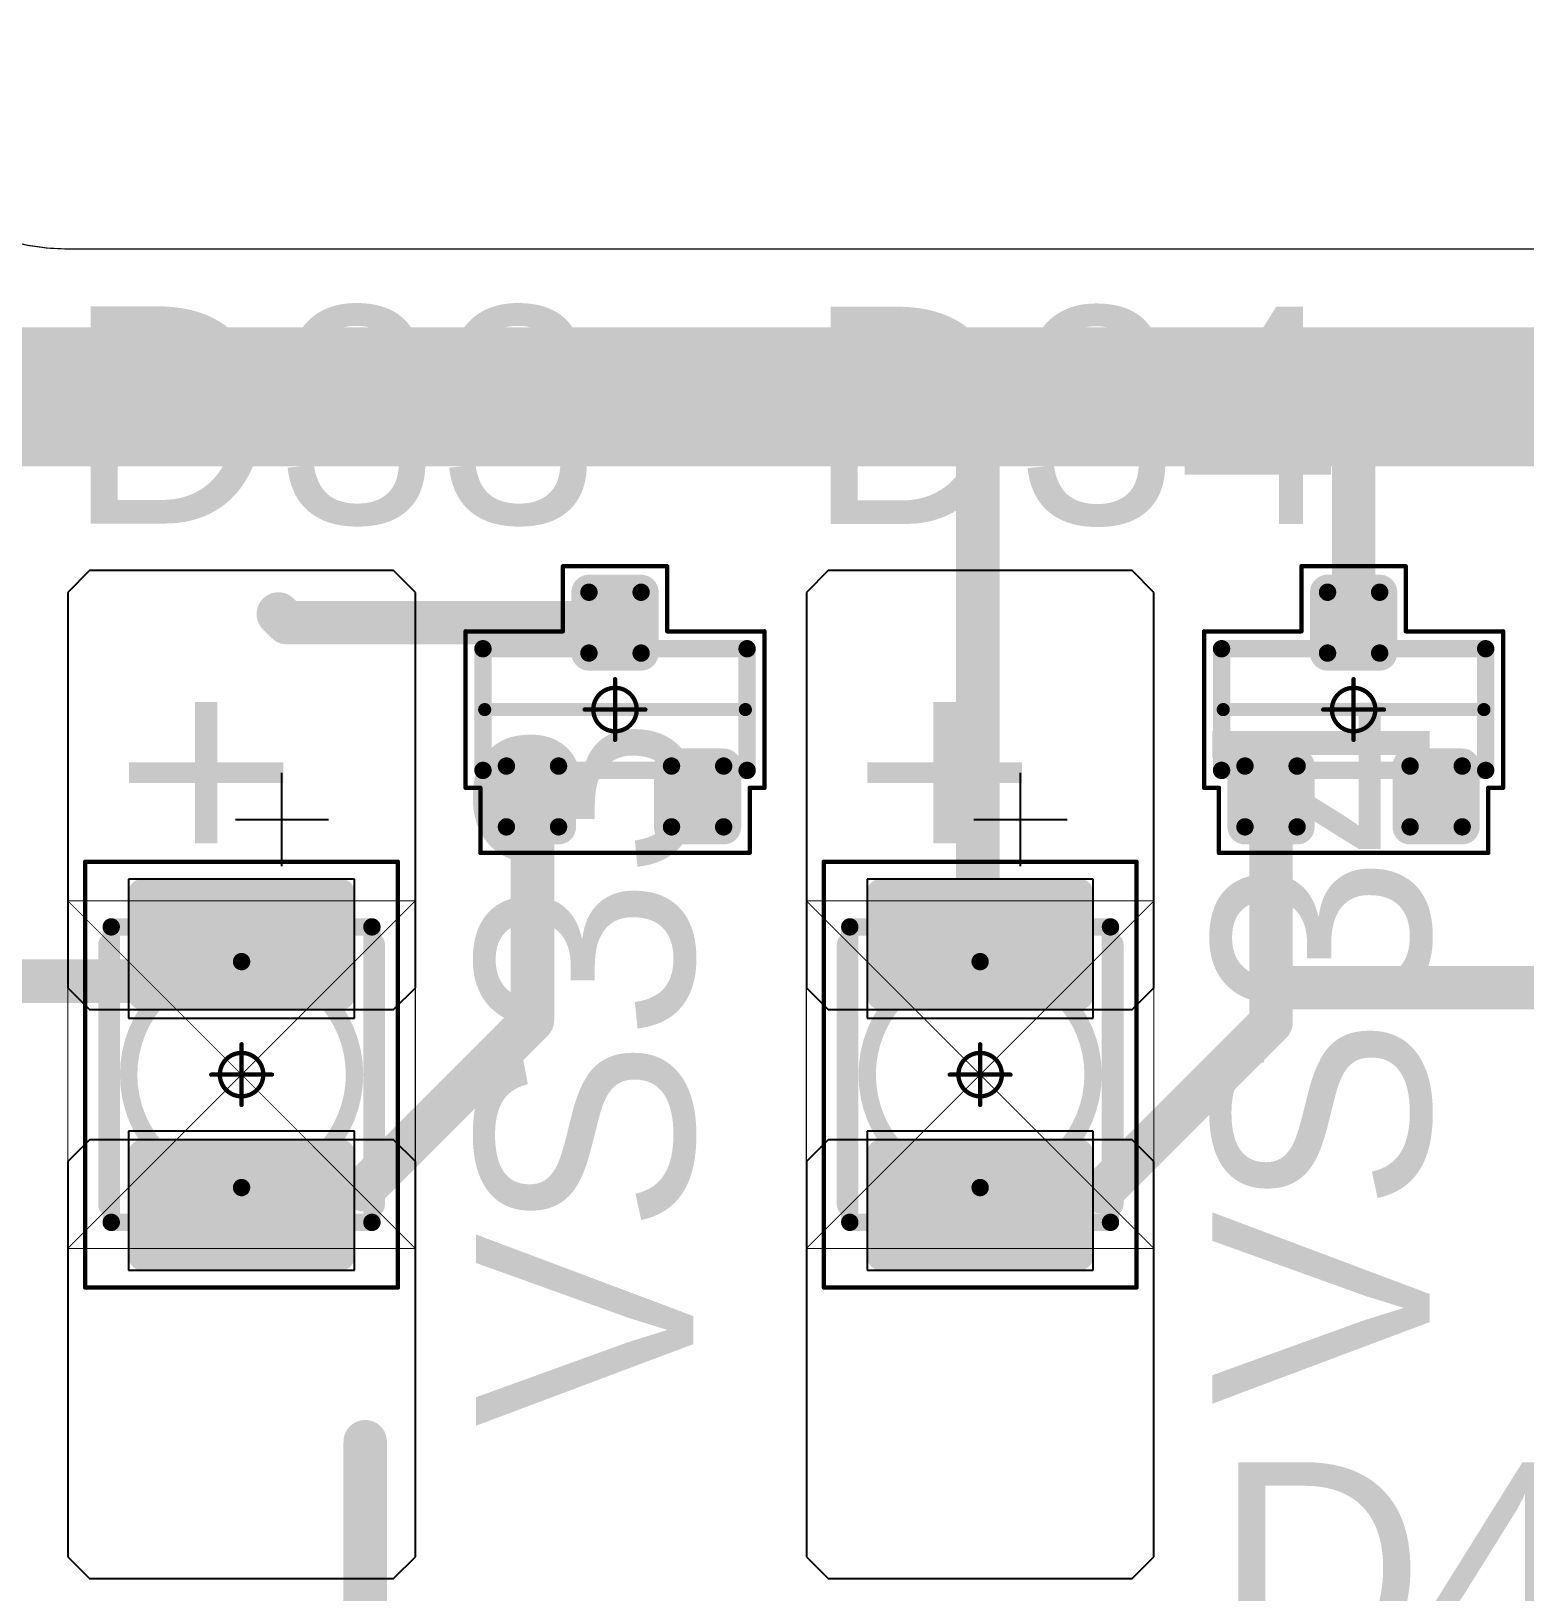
# Model space of a CAD drawing. Header units: millimetres. Extents: x 0 to 273, y 0 to 149.
# Drawn here: x 124.58 to 141.77, y 123.05 to 141.01 of the extents above; entities that cross this region are included whole.
import ezdxf

# ---------------------------------------------------------------- set-up
doc = ezdxf.new("R2010")
doc.units = ezdxf.units.MM
for name, color, linetype in [('Mechanical13', 56, 'Continuous'), ('Mechanical15', 56, 'Continuous'), ('Mechanical2', 216, 'Continuous'), ('Mechanical3', 76, 'Continuous'), ('TopLayer', 1, 'Continuous'), ('TopOverlay', 2, 'Continuous'), ('TopPaste', 8, 'Continuous'), ('TopSolder', 216, 'Continuous')]:
    doc.layers.add(name, color=color, linetype=linetype)

# ---------------------------------------------------------------- blocks, each defined once
blk = doc.blocks.new('SOT23_36')
at = {"layer": 'Mechanical13', "const_width": 0.2}
for points in [[(-0.7, 1.52), (-0.7, -1.52)], [(-0.7, 1.52), (0.7, 1.52)], [(0.7, 1.52), (0.7, -1.52)], [(-0.7, -1.52), (0.7, -1.52)]]:
    blk.add_lwpolyline(points, dxfattribs=at)
at = {"layer": 'Mechanical13', "const_width": 0.1}
for points in [[(-0.75, 1.52, 1), (-0.65, 1.52, 1)], [(-0.75, 1.52, 1), (-0.65, 1.52, 1)], [(0.65, 1.52, 1), (0.75, 1.52, 1)], [(0.65, 1.52, 1), (0.75, 1.52, 1)], [(-0.75, -1.52, 1), (-0.65, -1.52, 1)], [(-0.75, -1.52, 1), (-0.65, -1.52, 1)], [(0.65, -1.52, 1), (0.75, -1.52, 1)], [(0.65, -1.52, 1), (0.75, -1.52, 1)]]:
    blk.add_lwpolyline(points, format="xyb", close=True, dxfattribs=at)
at = {"layer": 'Mechanical15', "const_width": 0.05}
for points in [[(-0.9, 1.72), (0.9, 1.72)], [(-0.9, 1.72), (-0.9, 1.55)], [(0.9, 1.72), (0.9, 0.6)], [(-1.65, 1.55), (-0.9, 1.55)], [(-1.65, 1.55), (-1.65, -1.55)], [(0.9, 0.6), (1.65, 0.6)], [(1.65, 0.6), (1.65, -0.6)], [(0, 0.35), (0, -0.35)], [(-0.35, 0), (0.35, 0)], [(0.9, -0.6), (0.9, -1.72)], [(0.9, -0.6), (1.65, -0.6)], [(-1.65, -1.55), (-0.9, -1.55)], [(-0.9, -1.55), (-0.9, -1.72)], [(-0.9, -1.72), (0.9, -1.72)]]:
    blk.add_lwpolyline(points, dxfattribs=at)
at = {"layer": 'Mechanical15'}
for points, const_width in [([(-0.913, 1.72, 1), (-0.888, 1.72, 1)], 0.025), ([(-0.913, 1.72, 1), (-0.888, 1.72, 1)], 0.025), ([(0.888, 1.72, 1), (0.913, 1.72, 1)], 0.025), ([(0.888, 1.72, 1), (0.913, 1.72, 1)], 0.025), ([(-1.662, 1.55, 1), (-1.637, 1.55, 1)], 0.025), ([(-1.662, 1.55, 1), (-1.637, 1.55, 1)], 0.025), ([(-0.913, 1.55, 1), (-0.888, 1.55, 1)], 0.025), ([(-0.913, 1.55, 1), (-0.888, 1.55, 1)], 0.025), ([(0.888, 0.6, 1), (0.913, 0.6, 1)], 0.025), ([(0.888, 0.6, 1), (0.913, 0.6, 1)], 0.025), ([(1.637, 0.6, 1), (1.662, 0.6, 1)], 0.025), ([(1.637, 0.6, 1), (1.662, 0.6, 1)], 0.025), ([(-0.012, 0.35, 1), (0.012, 0.35, 1)], 0.025), ([(0.25, 0, 1), (-0.25, 0, 1)], 0.05), ([(-0.362, 0, 1), (-0.337, 0, 1)], 0.025), ([(-0.262, 0, 1), (-0.238, 0, 1)], 0.025), ([(0.238, 0, 1), (0.262, 0, 1)], 0.025), ([(0.337, 0, 1), (0.362, 0, 1)], 0.025), ([(-0.012, -0.35, 1), (0.012, -0.35, 1)], 0.025), ([(0.888, -0.6, 1), (0.913, -0.6, 1)], 0.025), ([(0.888, -0.6, 1), (0.913, -0.6, 1)], 0.025), ([(1.637, -0.6, 1), (1.662, -0.6, 1)], 0.025), ([(1.637, -0.6, 1), (1.662, -0.6, 1)], 0.025), ([(-1.662, -1.55, 1), (-1.637, -1.55, 1)], 0.025), ([(-1.662, -1.55, 1), (-1.637, -1.55, 1)], 0.025), ([(-0.913, -1.55, 1), (-0.888, -1.55, 1)], 0.025), ([(-0.913, -1.55, 1), (-0.888, -1.55, 1)], 0.025), ([(-0.913, -1.72, 1), (-0.888, -1.72, 1)], 0.025), ([(-0.913, -1.72, 1), (-0.888, -1.72, 1)], 0.025), ([(0.888, -1.72, 1), (0.913, -1.72, 1)], 0.025), ([(0.888, -1.72, 1), (0.913, -1.72, 1)], 0.025)]:
    blk.add_lwpolyline(points, format="xyb", close=True, dxfattribs=dict(at, const_width=const_width))
at = {"layer": 'TopLayer', "const_width": 0.1}
for points in [[(-1.4, 1.25, 1), (-1.3, 1.25, 1)], [(-0.7, 1.25, 1), (-0.6, 1.25, 1)], [(-1.4, 0.65, 1), (-1.3, 0.65, 1)], [(-0.7, 0.65, 1), (-0.6, 0.65, 1)], [(0.6, 0.3, 1), (0.7, 0.3, 1)], [(1.3, 0.3, 1), (1.4, 0.3, 1)], [(0.6, -0.3, 1), (0.7, -0.3, 1)], [(1.3, -0.3, 1), (1.4, -0.3, 1)], [(-1.4, -0.65, 1), (-1.3, -0.65, 1)], [(-0.7, -0.65, 1), (-0.6, -0.65, 1)], [(-1.4, -1.25, 1), (-1.3, -1.25, 1)], [(-0.7, -1.25, 1), (-0.6, -1.25, 1)]]:
    blk.add_lwpolyline(points, format="xyb", close=True, dxfattribs=at)
at = {"layer": 'TopLayer'}
for points in [[(-1.35, 1.35), (-1.35, 0.55), (-0.65, 1.35), (-0.65, 0.55)], [(-1.45, 1.25), (-1.45, 0.65), (-0.55, 1.25), (-0.55, 0.65)], [(0.65, 0.4), (0.65, -0.4), (1.35, 0.4), (1.35, -0.4)], [(0.55, 0.3), (0.55, -0.3), (1.45, 0.3), (1.45, -0.3)], [(-1.45, -0.65), (-1.45, -1.25), (-0.55, -0.65), (-0.55, -1.25)], [(-1.35, -0.55), (-1.35, -1.35), (-0.65, -0.55), (-0.65, -1.35)]]:
    blk.add_solid(points, dxfattribs=at)
at = {"layer": 'TopOverlay', "const_width": 0.15}
blk.add_lwpolyline([(0, 1.5), (0, -1.5)], dxfattribs=at)
at = {"layer": 'TopOverlay', "const_width": 0.075}
for points in [[(-0.038, 1.5, 1), (0.038, 1.5, 1)], [(-0.038, -1.5, 1), (0.038, -1.5, 1)]]:
    blk.add_lwpolyline(points, format="xyb", close=True, dxfattribs=at)
at = {"layer": 'TopPaste', "const_width": 0.075}
for points in [[(-1.387, 1.25, 1), (-1.313, 1.25, 1)], [(-0.687, 1.25, 1), (-0.613, 1.25, 1)], [(-1.387, 0.65, 1), (-1.313, 0.65, 1)], [(-0.687, 0.65, 1), (-0.613, 0.65, 1)], [(0.613, 0.3, 1), (0.687, 0.3, 1)], [(1.313, 0.3, 1), (1.387, 0.3, 1)], [(0.613, -0.3, 1), (0.687, -0.3, 1)], [(1.313, -0.3, 1), (1.387, -0.3, 1)], [(-1.387, -0.65, 1), (-1.313, -0.65, 1)], [(-0.687, -0.65, 1), (-0.613, -0.65, 1)], [(-1.387, -1.25, 1), (-1.313, -1.25, 1)], [(-0.687, -1.25, 1), (-0.613, -1.25, 1)]]:
    blk.add_lwpolyline(points, format="xyb", close=True, dxfattribs=at)
at = {"layer": 'TopPaste'}
for points in [[(-1.35, 1.325), (-1.35, 0.575), (-0.65, 1.325), (-0.65, 0.575)], [(-1.425, 1.25), (-1.425, 0.65), (-0.575, 1.25), (-0.575, 0.65)], [(0.65, 0.375), (0.65, -0.375), (1.35, 0.375), (1.35, -0.375)], [(0.575, 0.3), (0.575, -0.3), (1.425, 0.3), (1.425, -0.3)], [(-1.425, -0.65), (-1.425, -1.25), (-0.575, -0.65), (-0.575, -1.25)], [(-1.35, -0.575), (-1.35, -1.325), (-0.65, -0.575), (-0.65, -1.325)]]:
    blk.add_solid(points, dxfattribs=at)
at = {"layer": 'TopSolder', "const_width": 0.202}
for points in [[(-1.451, 1.25, 1), (-1.249, 1.25, 1)], [(-0.751, 1.25, 1), (-0.549, 1.25, 1)], [(-1.451, 0.65, 1), (-1.249, 0.65, 1)], [(-0.751, 0.65, 1), (-0.549, 0.65, 1)], [(0.549, 0.3, 1), (0.751, 0.3, 1)], [(1.249, 0.3, 1), (1.451, 0.3, 1)], [(0.549, -0.3, 1), (0.751, -0.3, 1)], [(1.249, -0.3, 1), (1.451, -0.3, 1)], [(-1.451, -0.65, 1), (-1.249, -0.65, 1)], [(-0.751, -0.65, 1), (-0.549, -0.65, 1)], [(-1.451, -1.25, 1), (-1.249, -1.25, 1)], [(-0.751, -1.25, 1), (-0.549, -1.25, 1)]]:
    blk.add_lwpolyline(points, format="xyb", close=True, dxfattribs=at)
at = {"layer": 'TopSolder'}
for points in [[(-1.35, 1.452), (-1.35, 0.448), (-0.65, 1.452), (-0.65, 0.448)], [(-1.552, 1.25), (-1.552, 0.65), (-0.448, 1.25), (-0.448, 0.65)], [(0.65, 0.502), (0.65, -0.502), (1.35, 0.502), (1.35, -0.502)], [(0.448, 0.3), (0.448, -0.3), (1.552, 0.3), (1.552, -0.3)], [(-1.35, -0.448), (-1.35, -1.452), (-0.65, -0.448), (-0.65, -1.452)], [(-1.552, -0.65), (-1.552, -1.25), (-0.448, -0.65), (-0.448, -1.25)]]:
    blk.add_solid(points, dxfattribs=at)
blk = doc.blocks.new('SOT23_37')
at = {"layer": 'Mechanical13', "const_width": 0.2}
for points in [[(-0.7, 1.52), (-0.7, -1.52)], [(0.7, 1.52), (-0.7, 1.52)], [(0.7, 1.52), (0.7, -1.52)], [(-0.7, -1.52), (0.7, -1.52)]]:
    blk.add_lwpolyline(points, dxfattribs=at)
at = {"layer": 'Mechanical13', "const_width": 0.1}
for points in [[(-0.75, 1.52, 1), (-0.65, 1.52, 1)], [(-0.75, 1.52, 1), (-0.65, 1.52, 1)], [(0.65, 1.52, 1), (0.75, 1.52, 1)], [(0.65, 1.52, 1), (0.75, 1.52, 1)], [(-0.75, -1.52, 1), (-0.65, -1.52, 1)], [(-0.75, -1.52, 1), (-0.65, -1.52, 1)], [(0.65, -1.52, 1), (0.75, -1.52, 1)], [(0.65, -1.52, 1), (0.75, -1.52, 1)]]:
    blk.add_lwpolyline(points, format="xyb", close=True, dxfattribs=at)
at = {"layer": 'Mechanical15', "const_width": 0.05}
for points in [[(-0.9, 1.72), (0.9, 1.72)], [(-0.9, 1.72), (-0.9, 1.55)], [(0.9, 1.72), (0.9, 0.6)], [(-1.65, 1.55), (-0.9, 1.55)], [(-1.65, 1.55), (-1.65, -1.55)], [(0.9, 0.6), (1.65, 0.6)], [(1.65, 0.6), (1.65, -0.6)], [(0, 0.35), (0, -0.35)], [(0.35, 0), (-0.35, 0)], [(0.9, -0.6), (0.9, -1.72)], [(0.9, -0.6), (1.65, -0.6)], [(-1.65, -1.55), (-0.9, -1.55)], [(-0.9, -1.55), (-0.9, -1.72)], [(-0.9, -1.72), (0.9, -1.72)]]:
    blk.add_lwpolyline(points, dxfattribs=at)
at = {"layer": 'Mechanical15'}
for points, const_width in [([(-0.913, 1.72, 1), (-0.888, 1.72, 1)], 0.025), ([(-0.913, 1.72, 1), (-0.888, 1.72, 1)], 0.025), ([(0.888, 1.72, 1), (0.913, 1.72, 1)], 0.025), ([(0.888, 1.72, 1), (0.913, 1.72, 1)], 0.025), ([(-1.662, 1.55, 1), (-1.637, 1.55, 1)], 0.025), ([(-1.662, 1.55, 1), (-1.637, 1.55, 1)], 0.025), ([(-0.913, 1.55, 1), (-0.888, 1.55, 1)], 0.025), ([(-0.913, 1.55, 1), (-0.888, 1.55, 1)], 0.025), ([(0.888, 0.6, 1), (0.913, 0.6, 1)], 0.025), ([(0.888, 0.6, 1), (0.913, 0.6, 1)], 0.025), ([(1.637, 0.6, 1), (1.662, 0.6, 1)], 0.025), ([(1.637, 0.6, 1), (1.662, 0.6, 1)], 0.025), ([(-0.012, 0.35, 1), (0.012, 0.35, 1)], 0.025), ([(0.25, 0, 1), (-0.25, 0, 1)], 0.05), ([(-0.362, 0, 1), (-0.337, 0, 1)], 0.025), ([(-0.262, 0, 1), (-0.238, 0, 1)], 0.025), ([(0.238, 0, 1), (0.262, 0, 1)], 0.025), ([(0.337, 0, 1), (0.362, 0, 1)], 0.025), ([(-0.012, -0.35, 1), (0.012, -0.35, 1)], 0.025), ([(0.888, -0.6, 1), (0.913, -0.6, 1)], 0.025), ([(0.888, -0.6, 1), (0.913, -0.6, 1)], 0.025), ([(1.637, -0.6, 1), (1.662, -0.6, 1)], 0.025), ([(1.637, -0.6, 1), (1.662, -0.6, 1)], 0.025), ([(-1.662, -1.55, 1), (-1.637, -1.55, 1)], 0.025), ([(-1.662, -1.55, 1), (-1.637, -1.55, 1)], 0.025), ([(-0.913, -1.55, 1), (-0.888, -1.55, 1)], 0.025), ([(-0.913, -1.55, 1), (-0.888, -1.55, 1)], 0.025), ([(-0.913, -1.72, 1), (-0.888, -1.72, 1)], 0.025), ([(-0.913, -1.72, 1), (-0.888, -1.72, 1)], 0.025), ([(0.888, -1.72, 1), (0.913, -1.72, 1)], 0.025), ([(0.888, -1.72, 1), (0.913, -1.72, 1)], 0.025)]:
    blk.add_lwpolyline(points, format="xyb", close=True, dxfattribs=dict(at, const_width=const_width))
at = {"layer": 'TopLayer', "const_width": 0.1}
for points in [[(-1.4, 1.25, 1), (-1.3, 1.25, 1)], [(-0.7, 1.25, 1), (-0.6, 1.25, 1)], [(-1.4, 0.65, 1), (-1.3, 0.65, 1)], [(-0.7, 0.65, 1), (-0.6, 0.65, 1)], [(0.6, 0.3, 1), (0.7, 0.3, 1)], [(1.3, 0.3, 1), (1.4, 0.3, 1)], [(0.6, -0.3, 1), (0.7, -0.3, 1)], [(1.3, -0.3, 1), (1.4, -0.3, 1)], [(-1.4, -0.65, 1), (-1.3, -0.65, 1)], [(-0.7, -0.65, 1), (-0.6, -0.65, 1)], [(-1.4, -1.25, 1), (-1.3, -1.25, 1)], [(-0.7, -1.25, 1), (-0.6, -1.25, 1)]]:
    blk.add_lwpolyline(points, format="xyb", close=True, dxfattribs=at)
at = {"layer": 'TopLayer'}
for points in [[(-1.35, 1.35), (-1.35, 0.55), (-0.65, 1.35), (-0.65, 0.55)], [(-1.45, 1.25), (-1.45, 0.65), (-0.55, 1.25), (-0.55, 0.65)], [(0.65, 0.4), (0.65, -0.4), (1.35, 0.4), (1.35, -0.4)], [(0.55, 0.3), (0.55, -0.3), (1.45, 0.3), (1.45, -0.3)], [(-1.45, -0.65), (-1.45, -1.25), (-0.55, -0.65), (-0.55, -1.25)], [(-1.35, -0.55), (-1.35, -1.35), (-0.65, -0.55), (-0.65, -1.35)]]:
    blk.add_solid(points, dxfattribs=at)
at = {"layer": 'TopOverlay', "const_width": 0.15}
blk.add_lwpolyline([(0, 1.5), (0, -1.5)], dxfattribs=at)
at = {"layer": 'TopOverlay', "const_width": 0.075}
for points in [[(-0.038, 1.5, 1), (0.038, 1.5, 1)], [(-0.038, -1.5, 1), (0.038, -1.5, 1)]]:
    blk.add_lwpolyline(points, format="xyb", close=True, dxfattribs=at)
at = {"layer": 'TopPaste', "const_width": 0.075}
for points in [[(-1.387, 1.25, 1), (-1.313, 1.25, 1)], [(-0.687, 1.25, 1), (-0.613, 1.25, 1)], [(-1.387, 0.65, 1), (-1.313, 0.65, 1)], [(-0.687, 0.65, 1), (-0.613, 0.65, 1)], [(0.613, 0.3, 1), (0.687, 0.3, 1)], [(1.313, 0.3, 1), (1.387, 0.3, 1)], [(0.613, -0.3, 1), (0.687, -0.3, 1)], [(1.313, -0.3, 1), (1.387, -0.3, 1)], [(-1.387, -0.65, 1), (-1.313, -0.65, 1)], [(-0.687, -0.65, 1), (-0.613, -0.65, 1)], [(-1.387, -1.25, 1), (-1.313, -1.25, 1)], [(-0.687, -1.25, 1), (-0.613, -1.25, 1)]]:
    blk.add_lwpolyline(points, format="xyb", close=True, dxfattribs=at)
at = {"layer": 'TopPaste'}
for points in [[(-1.35, 1.325), (-1.35, 0.575), (-0.65, 1.325), (-0.65, 0.575)], [(-1.425, 1.25), (-1.425, 0.65), (-0.575, 1.25), (-0.575, 0.65)], [(0.65, 0.375), (0.65, -0.375), (1.35, 0.375), (1.35, -0.375)], [(0.575, 0.3), (0.575, -0.3), (1.425, 0.3), (1.425, -0.3)], [(-1.425, -0.65), (-1.425, -1.25), (-0.575, -0.65), (-0.575, -1.25)], [(-1.35, -0.575), (-1.35, -1.325), (-0.65, -0.575), (-0.65, -1.325)]]:
    blk.add_solid(points, dxfattribs=at)
at = {"layer": 'TopSolder', "const_width": 0.202}
for points in [[(-1.451, 1.25, 1), (-1.249, 1.25, 1)], [(-0.751, 1.25, 1), (-0.549, 1.25, 1)], [(-1.451, 0.65, 1), (-1.249, 0.65, 1)], [(-0.751, 0.65, 1), (-0.549, 0.65, 1)], [(0.549, 0.3, 1), (0.751, 0.3, 1)], [(1.249, 0.3, 1), (1.451, 0.3, 1)], [(0.549, -0.3, 1), (0.751, -0.3, 1)], [(1.249, -0.3, 1), (1.451, -0.3, 1)], [(-1.451, -0.65, 1), (-1.249, -0.65, 1)], [(-0.751, -0.65, 1), (-0.549, -0.65, 1)], [(-1.451, -1.25, 1), (-1.249, -1.25, 1)], [(-0.751, -1.25, 1), (-0.549, -1.25, 1)]]:
    blk.add_lwpolyline(points, format="xyb", close=True, dxfattribs=at)
at = {"layer": 'TopSolder'}
for points in [[(-1.35, 1.452), (-1.35, 0.448), (-0.65, 1.452), (-0.65, 0.448)], [(-1.552, 1.25), (-1.552, 0.65), (-0.448, 1.25), (-0.448, 0.65)], [(0.65, 0.502), (0.65, -0.502), (1.35, 0.502), (1.35, -0.502)], [(0.448, 0.3), (0.448, -0.3), (1.552, 0.3), (1.552, -0.3)], [(-1.35, -0.448), (-1.35, -1.452), (-0.65, -0.448), (-0.65, -1.452)], [(-1.552, -0.65), (-1.552, -1.25), (-0.448, -0.65), (-0.448, -1.25)]]:
    blk.add_solid(points, dxfattribs=at)
blk = doc.blocks.new('T66G_121')
at = {"layer": 'Mechanical13'}
for p, q in [((2.936, 0.071), (2.936, -1)), ((2.4, -0.464), (3.471, -0.464))]:
    blk.add_line(p, q, dxfattribs=at)
at = {"layer": 'Mechanical13', "const_width": 0.2}
for points in [[(-1.7, 1.5), (1.7, 1.5)], [(-1.7, 1.5), (-1.7, -1.5)], [(1.7, 1.5), (1.7, -1.5)], [(-1.7, -1.5), (1.7, -1.5)]]:
    blk.add_lwpolyline(points, dxfattribs=at)
at = {"layer": 'Mechanical13'}
for points, const_width in [([(-1.75, 1.5, 1), (-1.65, 1.5, 1)], 0.1), ([(-1.75, 1.5, 1), (-1.65, 1.5, 1)], 0.1), ([(1.65, 1.5, 1), (1.75, 1.5, 1)], 0.1), ([(1.65, 1.5, 1), (1.75, 1.5, 1)], 0.1), ([(1.3, 0, 1), (-1.3, 0, 1)], 0.2), ([(-1.35, 0, 1), (-1.25, 0, 1)], 0.1), ([(1.25, 0, 1), (1.35, 0, 1)], 0.1), ([(-1.75, -1.5, 1), (-1.65, -1.5, 1)], 0.1), ([(-1.75, -1.5, 1), (-1.65, -1.5, 1)], 0.1), ([(1.65, -1.5, 1), (1.75, -1.5, 1)], 0.1), ([(1.65, -1.5, 1), (1.75, -1.5, 1)], 0.1)]:
    blk.add_lwpolyline(points, format="xyb", close=True, dxfattribs=dict(at, const_width=const_width))
at = {"layer": 'Mechanical15', "const_width": 0.05}
for points in [[(-2.45, 1.8), (-2.45, -1.8)], [(-2.45, 1.8), (2.45, 1.8)], [(2.45, 1.8), (2.45, -1.8)], [(0, 0.35), (0, -0.35)], [(-0.35, 0), (0.35, 0)], [(-2.45, -1.8), (2.45, -1.8)]]:
    blk.add_lwpolyline(points, dxfattribs=at)
at = {"layer": 'Mechanical15'}
for points, const_width in [([(-2.462, 1.8, 1), (-2.438, 1.8, 1)], 0.025), ([(-2.462, 1.8, 1), (-2.438, 1.8, 1)], 0.025), ([(2.438, 1.8, 1), (2.462, 1.8, 1)], 0.025), ([(2.438, 1.8, 1), (2.462, 1.8, 1)], 0.025), ([(-0.012, 0.35, 1), (0.012, 0.35, 1)], 0.025), ([(0.25, 0, 1), (-0.25, 0, 1)], 0.05), ([(-0.362, 0, 1), (-0.337, 0, 1)], 0.025), ([(-0.262, 0, 1), (-0.238, 0, 1)], 0.025), ([(0.238, 0, 1), (0.262, 0, 1)], 0.025), ([(0.337, 0, 1), (0.362, 0, 1)], 0.025), ([(-0.012, -0.35, 1), (0.012, -0.35, 1)], 0.025), ([(-2.462, -1.8, 1), (-2.438, -1.8, 1)], 0.025), ([(-2.462, -1.8, 1), (-2.438, -1.8, 1)], 0.025), ([(2.438, -1.8, 1), (2.462, -1.8, 1)], 0.025), ([(2.438, -1.8, 1), (2.462, -1.8, 1)], 0.025)]:
    blk.add_lwpolyline(points, format="xyb", close=True, dxfattribs=dict(at, const_width=const_width))
at = {"layer": 'TopLayer'}
for p, q in [((-5.55, 2), (-5.8, 1.75)), ((-1, 2), (-5.55, 2)), ((-0.75, 1.75), (-1, 2)), ((1, 2), (0.75, 1.75)), ((5.55, 2), (1, 2)), ((5.8, 1.75), (5.55, 2)), ((-5.8, 1.75), (-5.8, -1.75)), ((-0.75, -1.75), (-0.75, 1.75)), ((0.75, 1.75), (0.75, -1.75)), ((5.8, -1.75), (5.8, 1.75)), ((-5.8, -1.75), (-5.55, -2)), ((-1, -2), (-0.75, -1.75)), ((0.75, -1.75), (1, -2)), ((5.55, -2), (5.8, -1.75)), ((-5.55, -2), (-1, -2)), ((1, -2), (5.55, -2))]:
    blk.add_line(p, q, dxfattribs=at)
at = {"layer": 'TopLayer', "const_width": 0.15}
for points in [[(-2.175, 1.15, 1), (-2.025, 1.15, 1)], [(-0.975, 1.15, 1), (-0.825, 1.15, 1)], [(0.825, 1.15, 1), (0.975, 1.15, 1)], [(2.025, 1.15, 1), (2.175, 1.15, 1)], [(-2.175, -1.15, 1), (-2.025, -1.15, 1)], [(-0.975, -1.15, 1), (-0.825, -1.15, 1)], [(0.825, -1.15, 1), (0.975, -1.15, 1)], [(2.025, -1.15, 1), (2.175, -1.15, 1)]]:
    blk.add_lwpolyline(points, format="xyb", close=True, dxfattribs=at)
at = {"layer": 'TopLayer'}
for points in [[(-0.9, 1.3), (-2.1, 1.3), (-0.9, -1.3), (-2.1, -1.3)], [(2.1, 1.3), (0.9, 1.3), (2.1, -1.3), (0.9, -1.3)], [(-0.75, 1.15), (-2.25, 1.15), (-0.75, -1.15), (-2.25, -1.15)], [(2.25, 1.15), (0.75, 1.15), (2.25, -1.15), (0.75, -1.15)]]:
    blk.add_solid(points, dxfattribs=at)
at = {"layer": 'TopOverlay', "const_width": 0.25}
for points in [[(-1.5, 1.525), (1.5, 1.525)], [(-1.5, -1.525), (1.5, -1.525)]]:
    blk.add_lwpolyline(points, dxfattribs=at)
at = {"layer": 'TopOverlay', "const_width": 0.125}
for points in [[(-1.562, 1.525, 1), (-1.438, 1.525, 1)], [(1.438, 1.525, 1), (1.562, 1.525, 1)], [(-1.562, -1.525, 1), (-1.438, -1.525, 1)], [(1.438, -1.525, 1), (1.562, -1.525, 1)]]:
    blk.add_lwpolyline(points, format="xyb", close=True, dxfattribs=at)
at = {"layer": 'TopPaste', "const_width": 0.125}
for points in [[(-2.162, 1.15, 1), (-2.037, 1.15, 1)], [(-0.962, 1.15, 1), (-0.838, 1.15, 1)], [(0.838, 1.15, 1), (0.962, 1.15, 1)], [(2.037, 1.15, 1), (2.162, 1.15, 1)], [(-2.162, -1.15, 1), (-2.037, -1.15, 1)], [(-0.962, -1.15, 1), (-0.838, -1.15, 1)], [(0.838, -1.15, 1), (0.962, -1.15, 1)], [(2.037, -1.15, 1), (2.162, -1.15, 1)]]:
    blk.add_lwpolyline(points, format="xyb", close=True, dxfattribs=at)
at = {"layer": 'TopPaste'}
for points in [[(-0.9, 1.275), (-2.1, 1.275), (-0.9, -1.275), (-2.1, -1.275)], [(2.1, 1.275), (0.9, 1.275), (2.1, -1.275), (0.9, -1.275)], [(-0.775, 1.15), (-2.225, 1.15), (-0.775, -1.15), (-2.225, -1.15)], [(2.225, 1.15), (0.775, 1.15), (2.225, -1.15), (0.775, -1.15)]]:
    blk.add_solid(points, dxfattribs=at)
at = {"layer": 'TopSolder'}
for p, q in [((-2.25, 1.3), (-2.25, -1.3)), ((-0.65, 1.3), (-2.25, 1.3)), ((-0.65, -1.3), (-0.65, 1.3)), ((0.65, 1.3), (0.65, -1.3)), ((2.25, 1.3), (0.65, 1.3)), ((2.25, -1.3), (2.25, 1.3)), ((-2.25, -1.3), (-0.65, -1.3)), ((0.65, -1.3), (2.25, -1.3))]:
    blk.add_line(p, q, dxfattribs=at)
at = {"layer": 'TopOverlay'}
blk.add_text('+', height=2.5, dxfattribs=at).set_placement((2.5, -0.8))
blk = doc.blocks.new('T66G_122')
at = {"layer": 'Mechanical13'}
for p, q in [((2.936, 0.071), (2.936, -1)), ((2.4, -0.464), (3.471, -0.464))]:
    blk.add_line(p, q, dxfattribs=at)
at = {"layer": 'Mechanical13', "const_width": 0.2}
for points in [[(-1.7, 1.5), (1.7, 1.5)], [(-1.7, 1.5), (-1.7, -1.5)], [(1.7, 1.5), (1.7, -1.5)], [(-1.7, -1.5), (1.7, -1.5)]]:
    blk.add_lwpolyline(points, dxfattribs=at)
at = {"layer": 'Mechanical13'}
for points, const_width in [([(-1.75, 1.5, 1), (-1.65, 1.5, 1)], 0.1), ([(-1.75, 1.5, 1), (-1.65, 1.5, 1)], 0.1), ([(1.65, 1.5, 1), (1.75, 1.5, 1)], 0.1), ([(1.65, 1.5, 1), (1.75, 1.5, 1)], 0.1), ([(1.3, 0, 1), (-1.3, 0, 1)], 0.2), ([(-1.35, 0, 1), (-1.25, 0, 1)], 0.1), ([(1.25, 0, 1), (1.35, 0, 1)], 0.1), ([(-1.75, -1.5, 1), (-1.65, -1.5, 1)], 0.1), ([(-1.75, -1.5, 1), (-1.65, -1.5, 1)], 0.1), ([(1.65, -1.5, 1), (1.75, -1.5, 1)], 0.1), ([(1.65, -1.5, 1), (1.75, -1.5, 1)], 0.1)]:
    blk.add_lwpolyline(points, format="xyb", close=True, dxfattribs=dict(at, const_width=const_width))
at = {"layer": 'Mechanical15', "const_width": 0.05}
for points in [[(-2.45, 1.8), (-2.45, -1.8)], [(-2.45, 1.8), (2.45, 1.8)], [(2.45, 1.8), (2.45, -1.8)], [(0, 0.35), (0, -0.35)], [(-0.35, 0), (0.35, 0)], [(-2.45, -1.8), (2.45, -1.8)]]:
    blk.add_lwpolyline(points, dxfattribs=at)
at = {"layer": 'Mechanical15'}
for points, const_width in [([(-2.462, 1.8, 1), (-2.438, 1.8, 1)], 0.025), ([(-2.462, 1.8, 1), (-2.438, 1.8, 1)], 0.025), ([(2.438, 1.8, 1), (2.462, 1.8, 1)], 0.025), ([(2.438, 1.8, 1), (2.462, 1.8, 1)], 0.025), ([(-0.012, 0.35, 1), (0.012, 0.35, 1)], 0.025), ([(0.25, 0, 1), (-0.25, 0, 1)], 0.05), ([(-0.362, 0, 1), (-0.337, 0, 1)], 0.025), ([(-0.262, 0, 1), (-0.238, 0, 1)], 0.025), ([(0.238, 0, 1), (0.262, 0, 1)], 0.025), ([(0.337, 0, 1), (0.362, 0, 1)], 0.025), ([(-0.012, -0.35, 1), (0.012, -0.35, 1)], 0.025), ([(-2.462, -1.8, 1), (-2.438, -1.8, 1)], 0.025), ([(-2.462, -1.8, 1), (-2.438, -1.8, 1)], 0.025), ([(2.438, -1.8, 1), (2.462, -1.8, 1)], 0.025), ([(2.438, -1.8, 1), (2.462, -1.8, 1)], 0.025)]:
    blk.add_lwpolyline(points, format="xyb", close=True, dxfattribs=dict(at, const_width=const_width))
at = {"layer": 'TopLayer'}
for p, q in [((-5.55, 2), (-5.8, 1.75)), ((-1, 2), (-5.55, 2)), ((-0.75, 1.75), (-1, 2)), ((1, 2), (0.75, 1.75)), ((5.55, 2), (1, 2)), ((5.8, 1.75), (5.55, 2)), ((-5.8, 1.75), (-5.8, -1.75)), ((-0.75, -1.75), (-0.75, 1.75)), ((0.75, 1.75), (0.75, -1.75)), ((5.8, -1.75), (5.8, 1.75)), ((-5.8, -1.75), (-5.55, -2)), ((-1, -2), (-0.75, -1.75)), ((0.75, -1.75), (1, -2)), ((5.55, -2), (5.8, -1.75)), ((-5.55, -2), (-1, -2)), ((1, -2), (5.55, -2))]:
    blk.add_line(p, q, dxfattribs=at)
at = {"layer": 'TopLayer', "const_width": 0.15}
for points in [[(-2.175, 1.15, 1), (-2.025, 1.15, 1)], [(-0.975, 1.15, 1), (-0.825, 1.15, 1)], [(0.825, 1.15, 1), (0.975, 1.15, 1)], [(2.025, 1.15, 1), (2.175, 1.15, 1)], [(-2.175, -1.15, 1), (-2.025, -1.15, 1)], [(-0.975, -1.15, 1), (-0.825, -1.15, 1)], [(0.825, -1.15, 1), (0.975, -1.15, 1)], [(2.025, -1.15, 1), (2.175, -1.15, 1)]]:
    blk.add_lwpolyline(points, format="xyb", close=True, dxfattribs=at)
at = {"layer": 'TopLayer'}
for points in [[(-0.9, 1.3), (-2.1, 1.3), (-0.9, -1.3), (-2.1, -1.3)], [(2.1, 1.3), (0.9, 1.3), (2.1, -1.3), (0.9, -1.3)], [(-0.75, 1.15), (-2.25, 1.15), (-0.75, -1.15), (-2.25, -1.15)], [(2.25, 1.15), (0.75, 1.15), (2.25, -1.15), (0.75, -1.15)]]:
    blk.add_solid(points, dxfattribs=at)
at = {"layer": 'TopOverlay', "const_width": 0.25}
for points in [[(-1.5, 1.525), (1.5, 1.525)], [(-1.5, -1.525), (1.5, -1.525)]]:
    blk.add_lwpolyline(points, dxfattribs=at)
at = {"layer": 'TopOverlay', "const_width": 0.125}
for points in [[(-1.562, 1.525, 1), (-1.438, 1.525, 1)], [(1.438, 1.525, 1), (1.562, 1.525, 1)], [(-1.562, -1.525, 1), (-1.438, -1.525, 1)], [(1.438, -1.525, 1), (1.562, -1.525, 1)]]:
    blk.add_lwpolyline(points, format="xyb", close=True, dxfattribs=at)
at = {"layer": 'TopPaste', "const_width": 0.125}
for points in [[(-2.162, 1.15, 1), (-2.037, 1.15, 1)], [(-0.962, 1.15, 1), (-0.838, 1.15, 1)], [(0.838, 1.15, 1), (0.962, 1.15, 1)], [(2.037, 1.15, 1), (2.162, 1.15, 1)], [(-2.162, -1.15, 1), (-2.037, -1.15, 1)], [(-0.962, -1.15, 1), (-0.838, -1.15, 1)], [(0.838, -1.15, 1), (0.962, -1.15, 1)], [(2.037, -1.15, 1), (2.162, -1.15, 1)]]:
    blk.add_lwpolyline(points, format="xyb", close=True, dxfattribs=at)
at = {"layer": 'TopPaste'}
for points in [[(-0.9, 1.275), (-2.1, 1.275), (-0.9, -1.275), (-2.1, -1.275)], [(2.1, 1.275), (0.9, 1.275), (2.1, -1.275), (0.9, -1.275)], [(-0.775, 1.15), (-2.225, 1.15), (-0.775, -1.15), (-2.225, -1.15)], [(2.225, 1.15), (0.775, 1.15), (2.225, -1.15), (0.775, -1.15)]]:
    blk.add_solid(points, dxfattribs=at)
at = {"layer": 'TopSolder'}
for p, q in [((-2.25, 1.3), (-2.25, -1.3)), ((-0.65, 1.3), (-2.25, 1.3)), ((-0.65, -1.3), (-0.65, 1.3)), ((0.65, 1.3), (0.65, -1.3)), ((2.25, 1.3), (0.65, 1.3)), ((2.25, -1.3), (2.25, 1.3)), ((-2.25, -1.3), (-0.65, -1.3)), ((0.65, -1.3), (2.25, -1.3))]:
    blk.add_line(p, q, dxfattribs=at)
at = {"layer": 'TopOverlay'}
blk.add_text('+', height=2.5, dxfattribs=at).set_placement((2.5, -0.8))

msp = doc.modelspace()

# ---------------------------------------------------------------- linework, layer by layer
at = {"layer": 'Mechanical2', "const_width": 0.0127}
msp.add_lwpolyline([(125.002, 138.499, -0.414214), (122.502, 140.999)], format="xyb", dxfattribs=at)
at = {"layer": 'Mechanical2'}
for points, const_width in [([(125.002, 138.499), (172.502, 138.499)], 0.0127), ([(125.002, 130.999), (129.002, 130.999)], 0.0127), ([(125.002, 126.999), (125.002, 130.999)], 0.0127), ([(125.002, 130.999), (129.002, 126.999)], 0.01), ([(125.002, 126.999), (129.002, 130.999)], 0.01), ([(129.002, 126.999), (129.002, 130.999)], 0.0127), ([(133.502, 130.999), (137.502, 130.999)], 0.0127), ([(133.502, 126.999), (133.502, 130.999)], 0.0127), ([(133.502, 130.999), (137.502, 126.999)], 0.01), ([(133.502, 126.999), (137.502, 130.999)], 0.01), ([(137.502, 126.999), (137.502, 130.999)], 0.0127), ([(125.002, 126.999), (129.002, 126.999)], 0.0127), ([(133.502, 126.999), (137.502, 126.999)], 0.0127)]:
    msp.add_lwpolyline(points, dxfattribs=dict(at, const_width=const_width))
for points, const_width in [([(124.999, 138.499, 1), (125.005, 138.499, 1)], 0.00635), ([(124.999, 138.499, 1), (125.005, 138.499, 1)], 0.00635), ([(124.999, 130.999, 1), (125.005, 130.999, 1)], 0.00635), ([(124.999, 130.999, 1), (125.005, 130.999, 1)], 0.00635), ([(124.999, 130.999, 1), (125.004, 130.999, 1)], 0.005), ([(128.999, 130.999, 1), (129.005, 130.999, 1)], 0.00635), ([(128.999, 130.999, 1), (129.005, 130.999, 1)], 0.00635), ([(128.999, 130.999, 1), (129.004, 130.999, 1)], 0.005), ([(133.499, 130.999, 1), (133.505, 130.999, 1)], 0.00635), ([(133.499, 130.999, 1), (133.505, 130.999, 1)], 0.00635), ([(133.499, 130.999, 1), (133.504, 130.999, 1)], 0.005), ([(137.499, 130.999, 1), (137.505, 130.999, 1)], 0.00635), ([(137.499, 130.999, 1), (137.505, 130.999, 1)], 0.00635), ([(137.499, 130.999, 1), (137.504, 130.999, 1)], 0.005), ([(124.999, 126.999, 1), (125.005, 126.999, 1)], 0.00635), ([(124.999, 126.999, 1), (125.005, 126.999, 1)], 0.00635), ([(124.999, 126.999, 1), (125.004, 126.999, 1)], 0.005), ([(128.999, 126.999, 1), (129.005, 126.999, 1)], 0.00635), ([(128.999, 126.999, 1), (129.005, 126.999, 1)], 0.00635), ([(128.999, 126.999, 1), (129.004, 126.999, 1)], 0.005), ([(133.499, 126.999, 1), (133.505, 126.999, 1)], 0.00635), ([(133.499, 126.999, 1), (133.505, 126.999, 1)], 0.00635), ([(133.499, 126.999, 1), (133.504, 126.999, 1)], 0.005), ([(137.499, 126.999, 1), (137.505, 126.999, 1)], 0.00635), ([(137.499, 126.999, 1), (137.505, 126.999, 1)], 0.00635), ([(137.499, 126.999, 1), (137.504, 126.999, 1)], 0.005)]:
    msp.add_lwpolyline(points, format="xyb", close=True, dxfattribs=dict(at, const_width=const_width))
at = {"layer": 'Mechanical3', "const_width": 0.0127}
msp.add_lwpolyline([(125, 138.5, -0.414214), (122.5, 141)], format="xyb", dxfattribs=at)
msp.add_lwpolyline([(125, 138.5), (172.5, 138.5)], dxfattribs=at)
at = {"layer": 'Mechanical3', "const_width": 0.00635}
msp.add_lwpolyline([(124.997, 138.5, 1), (125.003, 138.5, 1)], format="xyb", close=True, dxfattribs=at)
msp.add_lwpolyline([(124.997, 138.5, 1), (125.003, 138.5, 1)], format="xyb", close=True, dxfattribs=at)
at = {"layer": 'TopLayer'}
for points, const_width in [([(114.25, 136.8), (135.475, 136.8)], 1.6), ([(135.475, 136.8), (139.75, 136.8)], 1.6), ([(139.75, 136.8), (160.975, 136.8)], 1.6), ([(135.475, 130.526), (135.475, 136.8)], 0.5), ([(139.75, 136.8), (139.8, 136.75)], 0.5), ([(139.8, 134.2), (139.8, 136.75)], 0.5), ([(127.425, 134.3), (127.525, 134.2)], 0.5), ([(127.525, 134.2), (131.3, 134.2)], 0.5), ([(130.35, 129.625), (130.35, 132.2)], 0.5), ([(138.85, 130), (138.85, 132.2)], 0.5), ([(126.578, 130.075), (127.002, 130.499)], 0.5), ([(135.475, 130.526), (135.502, 130.499)], 0.5), ([(121.85, 130.075), (126.578, 130.075)], 0.5), ([(138.85, 129.6), (138.85, 130)], 0.5), ([(138.85, 130), (143.503, 130)], 0.5), ([(128.4, 127.675), (130.35, 129.625)], 0.5), ([(136.9, 127.65), (138.85, 129.6)], 0.5), ([(128.425, 121.05), (128.425, 124.775)], 0.5)]:
    msp.add_lwpolyline(points, dxfattribs=dict(at, const_width=const_width))
for points, const_width in [([(135.075, 136.8, 1), (135.875, 136.8, 1)], 0.8), ([(135.075, 136.8, 1), (135.875, 136.8, 1)], 0.8), ([(139.35, 136.8, 1), (140.15, 136.8, 1)], 0.8), ([(139.35, 136.8, 1), (140.15, 136.8, 1)], 0.8), ([(135.35, 136.8, 1), (135.6, 136.8, 1)], 0.25), ([(139.625, 136.8, 1), (139.875, 136.8, 1)], 0.25), ([(139.675, 136.75, 1), (139.925, 136.75, 1)], 0.25), ([(139.675, 136.75, 1), (139.925, 136.75, 1)], 0.25), ([(127.3, 134.3, 1), (127.55, 134.3, 1)], 0.25), ([(127.4, 134.2, 1), (127.65, 134.2, 1)], 0.25), ([(127.4, 134.2, 1), (127.65, 134.2, 1)], 0.25), ([(131.175, 134.2, 1), (131.425, 134.2, 1)], 0.25), ([(139.675, 134.2, 1), (139.925, 134.2, 1)], 0.25), ([(130.225, 132.2, 1), (130.475, 132.2, 1)], 0.25), ([(138.725, 132.2, 1), (138.975, 132.2, 1)], 0.25), ([(126.877, 130.499, 1), (127.127, 130.499, 1)], 0.25), ([(135.35, 130.526, 1), (135.6, 130.526, 1)], 0.25), ([(135.35, 130.526, 1), (135.6, 130.526, 1)], 0.25), ([(135.377, 130.499, 1), (135.627, 130.499, 1)], 0.25), ([(126.453, 130.075, 1), (126.703, 130.075, 1)], 0.25), ([(126.453, 130.075, 1), (126.703, 130.075, 1)], 0.25), ([(138.725, 130, 1), (138.975, 130, 1)], 0.25), ([(138.725, 130, 1), (138.975, 130, 1)], 0.25), ([(138.725, 130, 1), (138.975, 130, 1)], 0.25), ([(130.225, 129.625, 1), (130.475, 129.625, 1)], 0.25), ([(130.225, 129.625, 1), (130.475, 129.625, 1)], 0.25), ([(138.725, 129.6, 1), (138.975, 129.6, 1)], 0.25), ([(138.725, 129.6, 1), (138.975, 129.6, 1)], 0.25), ([(128.275, 127.675, 1), (128.525, 127.675, 1)], 0.25), ([(136.775, 127.65, 1), (137.025, 127.65, 1)], 0.25), ([(128.3, 124.775, 1), (128.55, 124.775, 1)], 0.25)]:
    msp.add_lwpolyline(points, format="xyb", close=True, dxfattribs=dict(at, const_width=const_width))

# ---------------------------------------------------------------- block references
at = {"rotation": 90}
for name, p in [('SOT23_37', (131.3, 133.2)), ('SOT23_36', (139.8, 133.2)), ('T66G_122', (127.002, 128.999)), ('T66G_121', (135.502, 128.999))]:
    msp.add_blockref(name, p, dxfattribs=at)

# ---------------------------------------------------------------- texts
at = {"layer": 'TopOverlay'}
for s, p in [('D33', (124.99, 135.341)), ('D34', (133.506, 135.336)), ('D40', (138.199, 122.039))]:
    msp.add_text(s, height=2.5, dxfattribs=at).set_placement(p)
for s, p in [('VS34', (140.676, 125.198)), ('VS33', (132.201, 124.944))]:
    msp.add_text(s, height=2.5, rotation=90, dxfattribs=at).set_placement(p)

doc.saveas('drawing.dxf')
